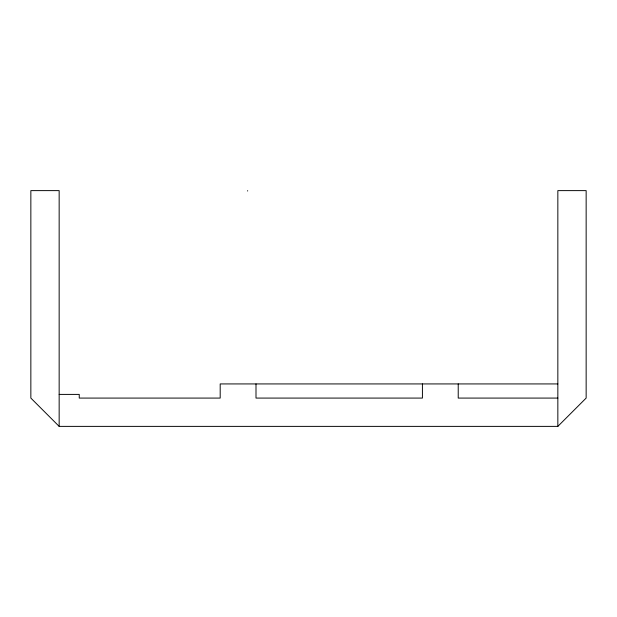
<?xml version="1.0" encoding="UTF-8"?>
<svg xmlns="http://www.w3.org/2000/svg" width="617" height="617" viewBox="0 0 617 617"><rect width="100%" height="100%" fill="white"/><g stroke="black" fill="none" stroke-linecap="round" stroke-linejoin="round"><path stroke-width="0.93" d="M557.845 426.378L586.15 398.081L586.15 190.622L557.845 190.622L557.845 426.378L59.155 426.378L30.85 398.081L30.85 190.622L59.155 190.622L59.155 426.378M557.845 383.928L220.192 383.928L220.192 398.081L79.246 398.081L79.246 394.402L59.155 394.402M557.845 398.081L458.223 398.081L458.223 383.928M422.421 383.928L422.421 398.081L256.001 398.081L256.001 383.928M247.648 190.622L247.648 191.046"/></g></svg>
